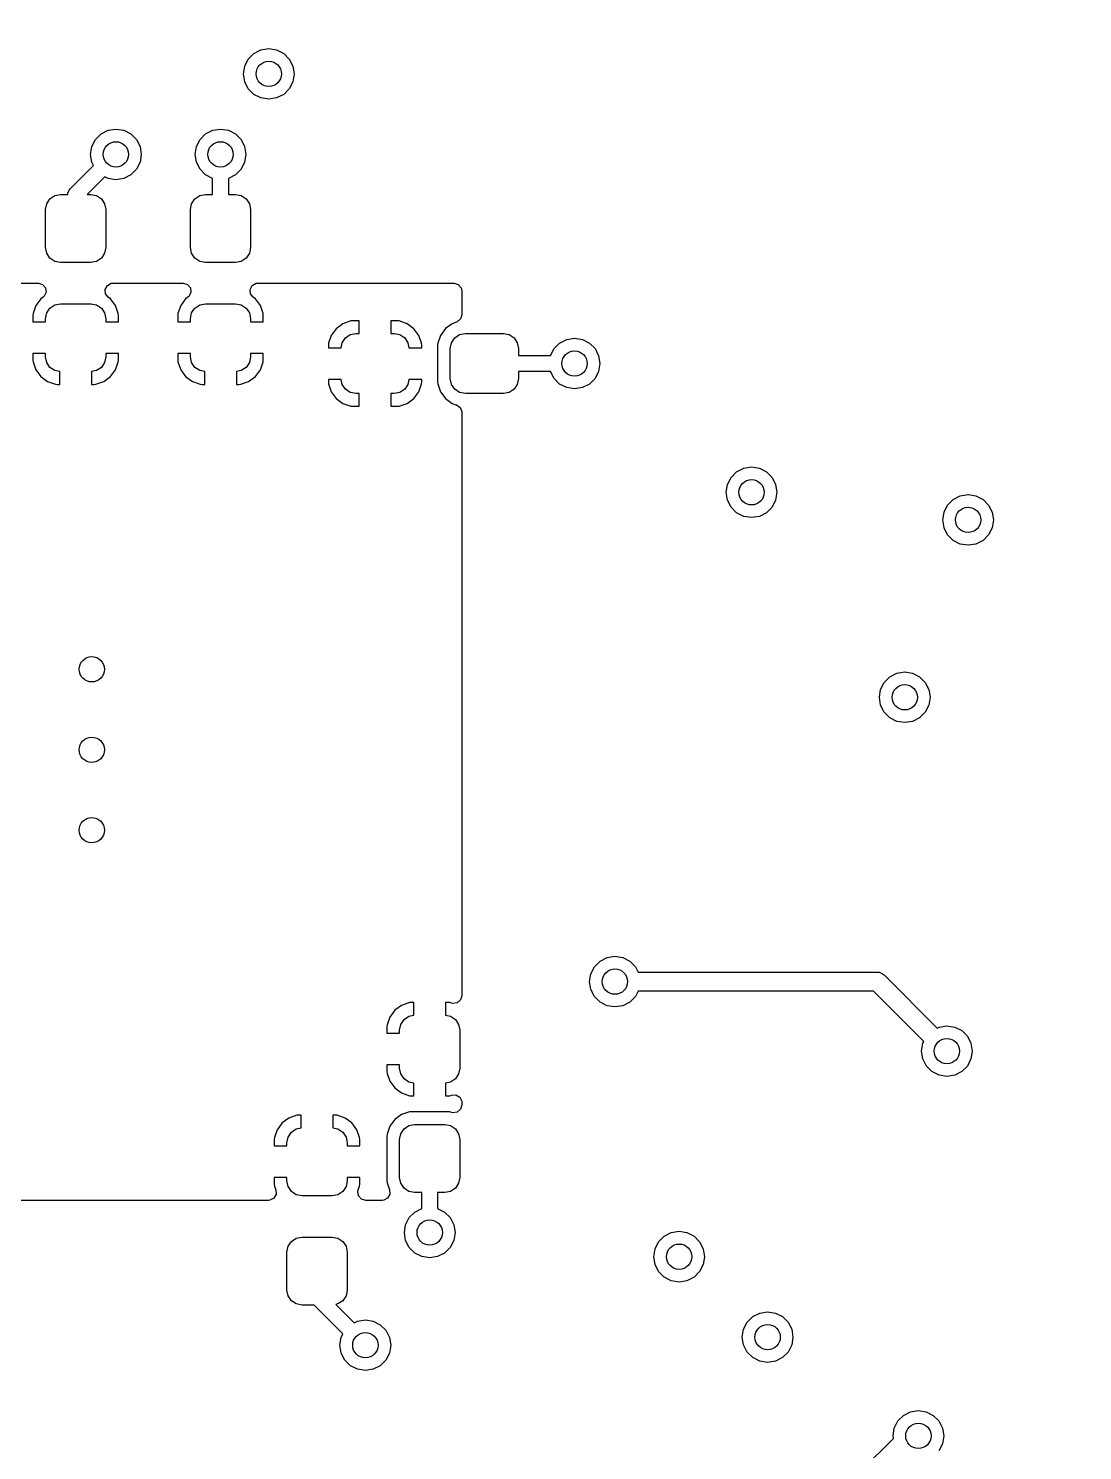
# Model space of a CAD drawing. Extents: x 116 to 183, y -110.2 to -37.6.
# Drawn here: x 149.37 to 166.01, y -82.69 to -60.24 of the extents above; entities that cross this region are included whole.
import ezdxf

# ---------------------------------------------------------------- set-up
doc = ezdxf.new("R2010")
doc.units = 0
doc.layers.add('BLACK', color=7, linetype='CONTINUOUS')

msp = doc.modelspace()

# ---------------------------------------------------------------- linework, layer by layer
at = {"layer": 'BLACK', "linetype": 'CONTINUOUS'}
for p, q in [((152.926886, -60.636393), (153.038393, -60.579577)), ((153.038393, -60.579577), (153.162, -60.56)), ((153.162, -60.56), (153.285607, -60.579577)), ((153.285607, -60.579577), (153.397114, -60.636393)), ((152.781577, -60.836393), (152.838393, -60.724886)), ((152.838393, -60.724886), (152.926886, -60.636393)), ((153.397114, -60.636393), (153.485607, -60.724886)), ((153.485607, -60.724886), (153.542423, -60.836393)), ((152.762, -60.96), (152.781577, -60.836393)), ((152.781577, -61.083607), (152.762, -60.96)), ((153.542423, -60.836393), (153.562, -60.96)), ((153.562, -60.96), (153.542423, -61.083607)), ((152.838393, -61.195114), (152.781577, -61.083607)), ((152.926886, -61.283607), (152.838393, -61.195114)), ((153.485607, -61.195114), (153.397114, -61.283607)), ((153.542423, -61.083607), (153.485607, -61.195114)), ((153.038393, -61.340423), (152.926886, -61.283607)), ((153.162, -61.36), (153.038393, -61.340423)), ((153.285607, -61.340423), (153.162, -61.36)), ((153.397114, -61.283607), (153.285607, -61.340423)), ((150.425393, -61.994886), (150.513886, -61.906393)), ((150.513886, -61.906393), (150.625393, -61.849577)), ((150.625393, -61.849577), (150.749, -61.83)), ((150.749, -61.83), (150.872607, -61.849577)), ((150.872607, -61.849577), (150.984114, -61.906393)), ((150.984114, -61.906393), (151.072607, -61.994886)), ((152.076393, -61.994886), (152.164886, -61.906393)), ((152.164886, -61.906393), (152.276393, -61.849577)), ((152.276393, -61.849577), (152.4, -61.83)), ((152.4, -61.83), (152.523607, -61.849577)), ((152.523607, -61.849577), (152.635114, -61.906393)), ((152.635114, -61.906393), (152.723607, -61.994886)), ((150.349, -62.23), (150.368577, -62.106393)), ((150.368577, -62.106393), (150.425393, -61.994886)), ((151.072607, -61.994886), (151.129423, -62.106393)), ((151.129423, -62.106393), (151.149, -62.23)), ((152, -62.23), (152.019577, -62.106393)), ((152.019577, -62.106393), (152.076393, -61.994886)), ((152.723607, -61.994886), (152.780423, -62.106393)), ((152.780423, -62.106393), (152.8, -62.23)), ((150.368577, -62.353607), (150.349, -62.23)), ((150.395593, -62.406629), (150.368577, -62.353607)), ((151.129423, -62.353607), (151.072607, -62.465114)), ((151.149, -62.23), (151.129423, -62.353607)), ((152.019577, -62.353607), (152, -62.23)), ((152.076393, -62.465114), (152.019577, -62.353607)), ((152.780423, -62.353607), (152.723607, -62.465114)), ((152.8, -62.23), (152.780423, -62.353607)), ((150.025612, -62.776612), (150.395593, -62.406629)), ((150.57237, -62.583406), (150.293776, -62.862)), ((150.625393, -62.610423), (150.57237, -62.583406)), ((150.749, -62.63), (150.625393, -62.610423)), ((150.872607, -62.610423), (150.749, -62.63)), ((150.984114, -62.553607), (150.872607, -62.610423)), ((151.072607, -62.465114), (150.984114, -62.553607)), ((152.164886, -62.553607), (152.076393, -62.465114)), ((152.275, -62.609713), (152.164886, -62.553607)), ((152.275, -62.862), (152.275, -62.609713)), ((152.635114, -62.553607), (152.525, -62.609713)), ((152.525, -62.609713), (152.525, -62.862)), ((152.723607, -62.465114), (152.635114, -62.553607)), ((149.989295, -62.862), (149.991402, -62.840614)), ((149.991402, -62.840614), (150.010066, -62.795554)), ((150.010066, -62.795554), (150.010071, -62.795548)), ((150.010071, -62.795548), (150.025612, -62.776612)), ((149.639, -63.0995), (149.657079, -63.008613)), ((149.657079, -63.008613), (149.708562, -62.931562)), ((149.708562, -62.931562), (149.785613, -62.880079)), ((149.785613, -62.880079), (149.8765, -62.862)), ((149.8765, -62.862), (149.989295, -62.862)), ((150.293776, -62.862), (150.3515, -62.862)), ((150.3515, -62.862), (150.442387, -62.880079)), ((150.442387, -62.880079), (150.519438, -62.931562)), ((150.519438, -62.931562), (150.570921, -63.008613)), ((150.570921, -63.008613), (150.589, -63.0995)), ((151.925, -63.0995), (151.943079, -63.008613)), ((151.943079, -63.008613), (151.994562, -62.931562)), ((151.994562, -62.931562), (152.071613, -62.880079)), ((152.071613, -62.880079), (152.1625, -62.862)), ((152.1625, -62.862), (152.275, -62.862)), ((152.525, -62.862), (152.6375, -62.862)), ((152.6375, -62.862), (152.728387, -62.880079)), ((152.728387, -62.880079), (152.805438, -62.931562)), ((152.805438, -62.931562), (152.856921, -63.008613)), ((152.856921, -63.008613), (152.875, -63.0995)), ((149.639, -63.6995), (149.639, -63.0995)), ((150.589, -63.0995), (150.589, -63.6995)), ((151.925, -63.6995), (151.925, -63.0995)), ((152.875, -63.0995), (152.875, -63.6995)), ((149.657079, -63.790387), (149.639, -63.6995)), ((150.589, -63.6995), (150.570921, -63.790387)), ((151.943079, -63.790387), (151.925, -63.6995)), ((152.875, -63.6995), (152.856921, -63.790387)), ((149.708562, -63.867438), (149.657079, -63.790387)), ((149.785613, -63.918921), (149.708562, -63.867438)), ((149.8765, -63.937), (149.785613, -63.918921)), ((150.3515, -63.937), (149.8765, -63.937)), ((150.442387, -63.918921), (150.3515, -63.937)), ((150.519438, -63.867438), (150.442387, -63.918921)), ((150.570921, -63.790387), (150.519438, -63.867438)), ((151.994562, -63.867438), (151.943079, -63.790387)), ((152.071613, -63.918921), (151.994562, -63.867438)), ((152.1625, -63.937), (152.071613, -63.918921)), ((152.6375, -63.937), (152.1625, -63.937)), ((152.728387, -63.918921), (152.6375, -63.937)), ((152.805438, -63.867438), (152.728387, -63.918921)), ((152.856921, -63.790387), (152.805438, -63.867438)), ((148.736146, -64.262), (149.525073, -64.262)), ((149.525073, -64.262), (149.592112, -64.281685)), ((149.592112, -64.281685), (149.637867, -64.334489)), ((149.647811, -64.403647), (149.618786, -64.467203)), ((149.637867, -64.334489), (149.647811, -64.403647)), ((150.581584, -64.360466), (150.614652, -64.298917)), ((150.587042, -64.430122), (150.581584, -64.360466)), ((150.614652, -64.298917), (150.675746, -64.265016)), ((150.675746, -64.265016), (150.702927, -64.262)), ((150.702927, -64.262), (151.811073, -64.262)), ((151.811073, -64.262), (151.878112, -64.281685)), ((151.878112, -64.281685), (151.923867, -64.334489)), ((151.933811, -64.403647), (151.904786, -64.467203)), ((151.923867, -64.334489), (151.933811, -64.403647)), ((152.867584, -64.360466), (152.900652, -64.298917)), ((152.873042, -64.430122), (152.867584, -64.360466)), ((152.900652, -64.298917), (152.961746, -64.265016)), ((152.961746, -64.265016), (152.988927, -64.262)), ((152.988927, -64.262), (156.086, -64.262)), ((156.086, -64.262), (156.153039, -64.281685)), ((156.153039, -64.281685), (156.198794, -64.334489)), ((156.198794, -64.334489), (156.21, -64.386)), ((156.21, -64.386), (156.21, -64.761548)), ((149.485329, -64.617762), (149.441772, -64.742237)), ((149.563646, -64.511646), (149.485329, -64.617762)), ((149.598707, -64.48577), (149.563646, -64.511646)), ((149.618786, -64.467203), (149.598707, -64.48577)), ((149.708562, -64.656562), (149.785613, -64.605079)), ((149.785613, -64.605079), (149.8765, -64.587)), ((149.8765, -64.587), (150.3515, -64.587)), ((150.3515, -64.587), (150.442387, -64.605079)), ((150.442387, -64.605079), (150.519438, -64.656562)), ((150.629293, -64.48577), (150.587042, -64.430122)), ((150.664353, -64.511646), (150.629293, -64.48577)), ((150.74267, -64.617762), (150.664353, -64.511646)), ((150.786227, -64.742237), (150.74267, -64.617762)), ((151.771329, -64.617762), (151.727772, -64.742237)), ((151.849646, -64.511646), (151.771329, -64.617762)), ((151.884707, -64.48577), (151.849646, -64.511646)), ((151.904786, -64.467203), (151.884707, -64.48577)), ((151.994562, -64.656562), (152.071613, -64.605079)), ((152.071613, -64.605079), (152.1625, -64.587)), ((152.1625, -64.587), (152.6375, -64.587)), ((152.6375, -64.587), (152.728387, -64.605079)), ((152.728387, -64.605079), (152.805438, -64.656562)), ((152.915293, -64.48577), (152.873042, -64.430122)), ((152.950353, -64.511646), (152.915293, -64.48577)), ((153.02867, -64.617762), (152.950353, -64.511646)), ((153.072227, -64.742237), (153.02867, -64.617762)), ((149.44177, -64.742249), (149.439, -64.771791)), ((149.439, -64.771791), (149.439, -64.8745)), ((149.441772, -64.742237), (149.44177, -64.742249)), ((149.639, -64.8245), (149.657079, -64.733613)), ((149.639, -64.8745), (149.639, -64.8245)), ((149.657079, -64.733613), (149.708562, -64.656562)), ((150.519438, -64.656562), (150.570921, -64.733613)), ((150.570921, -64.733613), (150.589, -64.8245)), ((150.589, -64.8245), (150.589, -64.8745)), ((150.786229, -64.742249), (150.786227, -64.742237)), ((150.789, -64.771791), (150.786229, -64.742249)), ((150.789, -64.8745), (150.789, -64.771791)), ((151.72777, -64.742249), (151.725, -64.771791)), ((151.725, -64.771791), (151.725, -64.8745)), ((151.727772, -64.742237), (151.72777, -64.742249)), ((151.925, -64.8245), (151.943079, -64.733613)), ((151.925, -64.8745), (151.925, -64.8245)), ((151.943079, -64.733613), (151.994562, -64.656562)), ((152.805438, -64.656562), (152.856921, -64.733613)), ((152.856921, -64.733613), (152.875, -64.8245)), ((152.875, -64.8245), (152.875, -64.8745)), ((153.072229, -64.742249), (153.072227, -64.742237)), ((153.075, -64.771791), (153.072229, -64.742249)), ((153.075, -64.8745), (153.075, -64.771791)), ((154.457237, -64.859772), (154.332762, -64.903329)), ((154.457249, -64.85977), (154.457237, -64.859772)), ((154.486792, -64.857), (154.457249, -64.85977)), ((154.5895, -64.857), (154.486792, -64.857)), ((154.5895, -65.057), (154.5895, -64.857)), ((155.192208, -64.857), (155.0895, -64.857)), ((155.0895, -64.857), (155.0895, -65.057)), ((155.22175, -64.85977), (155.192208, -64.857)), ((155.221762, -64.859772), (155.22175, -64.85977)), ((155.346237, -64.903329), (155.221762, -64.859772)), ((156.190315, -64.828587), (156.137511, -64.874342)), ((156.21, -64.761548), (156.190315, -64.828587)), ((149.439, -64.8745), (149.639, -64.8745)), ((150.589, -64.8745), (150.789, -64.8745)), ((151.725, -64.8745), (151.925, -64.8745)), ((152.875, -64.8745), (153.075, -64.8745)), ((154.148329, -65.087762), (154.104772, -65.212237)), ((154.226646, -64.981646), (154.148329, -65.087762)), ((154.332762, -64.903329), (154.226646, -64.981646)), ((154.371562, -65.126562), (154.448613, -65.075079)), ((154.448613, -65.075079), (154.5395, -65.057)), ((154.5395, -65.057), (154.5895, -65.057)), ((155.0895, -65.057), (155.1395, -65.057)), ((155.1395, -65.057), (155.230387, -65.075079)), ((155.230387, -65.075079), (155.307438, -65.126562)), ((155.452353, -64.981646), (155.346237, -64.903329)), ((155.53067, -65.087762), (155.452353, -64.981646)), ((155.574227, -65.212237), (155.53067, -65.087762)), ((155.872884, -65.087523), (155.829274, -65.21215)), ((155.951288, -64.981289), (155.872884, -65.087523)), ((155.951289, -64.981288), (155.951288, -64.981289)), ((156.057523, -64.902884), (155.951289, -64.981288)), ((156.057524, -64.902884), (156.057523, -64.902884)), ((156.126955, -64.878589), (156.057524, -64.902884)), ((156.096562, -65.126562), (156.173613, -65.075079)), ((156.137511, -64.874342), (156.126955, -64.878589)), ((156.173613, -65.075079), (156.2645, -65.057)), ((156.2645, -65.057), (156.8645, -65.057)), ((156.8645, -65.057), (156.955387, -65.075079)), ((156.955387, -65.075079), (157.032438, -65.126562)), ((154.10477, -65.212249), (154.102, -65.241791)), ((154.102, -65.241791), (154.102, -65.282)), ((154.102, -65.282), (154.304486, -65.282)), ((154.104772, -65.212237), (154.10477, -65.212249)), ((154.304486, -65.282), (154.320079, -65.203613)), ((154.320079, -65.203613), (154.371562, -65.126562)), ((155.307438, -65.126562), (155.358921, -65.203613)), ((155.358921, -65.203613), (155.374514, -65.282)), ((155.374514, -65.282), (155.577, -65.282)), ((155.574229, -65.212249), (155.574227, -65.212237)), ((155.577, -65.241791), (155.574229, -65.212249)), ((155.577, -65.282), (155.577, -65.241791)), ((155.829274, -65.21215), (155.8265, -65.241739)), ((155.8265, -65.241739), (155.8265, -65.82226)), ((156.027, -65.2945), (156.045079, -65.203613)), ((156.027, -65.7695), (156.027, -65.2945)), ((156.045079, -65.203613), (156.096562, -65.126562)), ((157.032438, -65.126562), (157.083921, -65.203613)), ((157.083921, -65.203613), (157.102, -65.2945)), ((157.102, -65.2945), (157.102, -65.407)), ((157.608287, -65.407), (157.664393, -65.296886)), ((157.664393, -65.296886), (157.752886, -65.208393)), ((157.752886, -65.208393), (157.864393, -65.151577)), ((157.864393, -65.151577), (157.988, -65.132)), ((157.988, -65.132), (158.111607, -65.151577)), ((158.111607, -65.151577), (158.223114, -65.208393)), ((158.223114, -65.208393), (158.311607, -65.296886)), ((158.311607, -65.296886), (158.368423, -65.408393)), ((149.639, -65.3745), (149.439, -65.3745)), ((149.439, -65.3745), (149.439, -65.477208)), ((149.439, -65.477208), (149.44177, -65.50675)), ((149.44177, -65.50675), (149.441772, -65.506762)), ((149.441772, -65.506762), (149.485329, -65.631237)), ((149.639, -65.4245), (149.639, -65.3745)), ((149.657079, -65.515387), (149.639, -65.4245)), ((149.708562, -65.592438), (149.657079, -65.515387)), ((150.570921, -65.515387), (150.519438, -65.592438)), ((150.589, -65.4245), (150.570921, -65.515387)), ((150.789, -65.3745), (150.589, -65.3745)), ((150.589, -65.3745), (150.589, -65.4245)), ((150.74267, -65.631237), (150.786227, -65.506762)), ((150.786227, -65.506762), (150.786229, -65.50675)), ((150.786229, -65.50675), (150.789, -65.477208)), ((150.789, -65.477208), (150.789, -65.3745)), ((151.925, -65.3745), (151.725, -65.3745)), ((151.725, -65.3745), (151.725, -65.477208)), ((151.725, -65.477208), (151.72777, -65.50675)), ((151.72777, -65.50675), (151.727772, -65.506762)), ((151.727772, -65.506762), (151.771329, -65.631237)), ((151.925, -65.4245), (151.925, -65.3745)), ((151.943079, -65.515387), (151.925, -65.4245)), ((151.994562, -65.592438), (151.943079, -65.515387)), ((152.856921, -65.515387), (152.805438, -65.592438)), ((152.875, -65.4245), (152.856921, -65.515387)), ((153.075, -65.3745), (152.875, -65.3745)), ((152.875, -65.3745), (152.875, -65.4245)), ((153.02867, -65.631237), (153.072227, -65.506762)), ((153.072227, -65.506762), (153.072229, -65.50675)), ((153.072229, -65.50675), (153.075, -65.477208)), ((153.075, -65.477208), (153.075, -65.3745)), ((157.102, -65.407), (157.608287, -65.407)), ((158.368423, -65.408393), (158.388, -65.532)), ((158.388, -65.532), (158.368423, -65.655607)), ((149.485329, -65.631237), (149.563646, -65.737353)), ((149.563646, -65.737353), (149.669762, -65.81567)), ((149.785613, -65.643921), (149.708562, -65.592438)), ((149.864, -65.659513), (149.785613, -65.643921)), ((149.864, -65.862), (149.864, -65.659513)), ((150.442387, -65.643921), (150.364, -65.659513)), ((150.364, -65.659513), (150.364, -65.862)), ((150.519438, -65.592438), (150.442387, -65.643921)), ((150.558237, -65.81567), (150.664353, -65.737353)), ((150.664353, -65.737353), (150.74267, -65.631237)), ((151.771329, -65.631237), (151.849646, -65.737353)), ((151.849646, -65.737353), (151.955762, -65.81567)), ((152.071613, -65.643921), (151.994562, -65.592438)), ((152.15, -65.659513), (152.071613, -65.643921)), ((152.15, -65.862), (152.15, -65.659513)), ((152.728387, -65.643921), (152.65, -65.659513)), ((152.65, -65.659513), (152.65, -65.862)), ((152.805438, -65.592438), (152.728387, -65.643921)), ((152.844237, -65.81567), (152.950353, -65.737353)), ((152.950353, -65.737353), (153.02867, -65.631237)), ((157.608287, -65.657), (157.102, -65.657)), ((157.102, -65.657), (157.102, -65.7695)), ((157.664393, -65.767114), (157.608287, -65.657)), ((157.752886, -65.855607), (157.664393, -65.767114)), ((158.311607, -65.767114), (158.223114, -65.855607)), ((158.368423, -65.655607), (158.311607, -65.767114)), ((149.669762, -65.81567), (149.794237, -65.859227)), ((149.794237, -65.859227), (149.794249, -65.859229)), ((149.794249, -65.859229), (149.823792, -65.862)), ((149.823792, -65.862), (149.864, -65.862)), ((150.364, -65.862), (150.404208, -65.862)), ((150.404208, -65.862), (150.43375, -65.859229)), ((150.43375, -65.859229), (150.433762, -65.859227)), ((150.433762, -65.859227), (150.558237, -65.81567)), ((151.955762, -65.81567), (152.080237, -65.859227)), ((152.080237, -65.859227), (152.080249, -65.859229)), ((152.080249, -65.859229), (152.109792, -65.862)), ((152.109792, -65.862), (152.15, -65.862)), ((152.65, -65.862), (152.690208, -65.862)), ((152.690208, -65.862), (152.71975, -65.859229)), ((152.71975, -65.859229), (152.719762, -65.859227)), ((152.719762, -65.859227), (152.825553, -65.822208)), ((152.825553, -65.822208), (152.844237, -65.81567)), ((154.304486, -65.782), (154.102, -65.782)), ((154.102, -65.782), (154.102, -65.822208)), ((154.102, -65.822208), (154.10477, -65.85175)), ((154.10477, -65.85175), (154.104772, -65.851762)), ((154.104772, -65.851762), (154.148329, -65.976237)), ((154.148329, -65.976237), (154.226646, -66.082353)), ((154.320079, -65.860387), (154.304486, -65.782)), ((154.371562, -65.937438), (154.320079, -65.860387)), ((154.448613, -65.988921), (154.371562, -65.937438)), ((154.5395, -66.007), (154.448613, -65.988921)), ((155.230387, -65.988921), (155.1395, -66.007)), ((155.307438, -65.937438), (155.230387, -65.988921)), ((155.358921, -65.860387), (155.307438, -65.937438)), ((155.374514, -65.782), (155.358921, -65.860387)), ((155.577, -65.782), (155.374514, -65.782)), ((155.452353, -66.082353), (155.53067, -65.976237)), ((155.53067, -65.976237), (155.574227, -65.851762)), ((155.574227, -65.851762), (155.574229, -65.85175)), ((155.574229, -65.85175), (155.577, -65.822208)), ((155.577, -65.822208), (155.577, -65.782)), ((155.8265, -65.82226), (155.829274, -65.851849)), ((155.829274, -65.851849), (155.872884, -65.976476)), ((155.872884, -65.976476), (155.92519, -66.047348)), ((156.045079, -65.860387), (156.027, -65.7695)), ((156.096562, -65.937438), (156.045079, -65.860387)), ((156.173613, -65.988921), (156.096562, -65.937438)), ((156.2645, -66.007), (156.173613, -65.988921)), ((156.955387, -65.988921), (156.8645, -66.007)), ((157.032438, -65.937438), (156.955387, -65.988921)), ((157.083921, -65.860387), (157.032438, -65.937438)), ((157.102, -65.7695), (157.083921, -65.860387)), ((157.864393, -65.912423), (157.752886, -65.855607)), ((157.988, -65.932), (157.864393, -65.912423)), ((158.111607, -65.912423), (157.988, -65.932)), ((158.223114, -65.855607), (158.111607, -65.912423)), ((154.226646, -66.082353), (154.332762, -66.16067)), ((154.332762, -66.16067), (154.457237, -66.204227)), ((154.457237, -66.204227), (154.457249, -66.204229)), ((154.457249, -66.204229), (154.486792, -66.207)), ((154.486792, -66.207), (154.5895, -66.207)), ((154.5895, -66.007), (154.5395, -66.007)), ((154.5895, -66.207), (154.5895, -66.007)), ((155.1395, -66.007), (155.0895, -66.007)), ((155.0895, -66.007), (155.0895, -66.207)), ((155.0895, -66.207), (155.192208, -66.207)), ((155.192208, -66.207), (155.22175, -66.204229)), ((155.22175, -66.204229), (155.221762, -66.204227)), ((155.221762, -66.204227), (155.346237, -66.16067)), ((155.346237, -66.16067), (155.452353, -66.082353)), ((155.92519, -66.047348), (155.951289, -66.082711)), ((155.951289, -66.082711), (156.057525, -66.161116)), ((156.057525, -66.161116), (156.115624, -66.181446)), ((156.115624, -66.181446), (156.126955, -66.185411)), ((156.126955, -66.185411), (156.183731, -66.226132)), ((156.8645, -66.007), (156.2645, -66.007)), ((156.183731, -66.226132), (156.209478, -66.291085)), ((156.209478, -66.291085), (156.21, -66.302452)), ((156.21, -66.302452), (156.21, -75.509878)), ((160.401577, -67.440393), (160.458393, -67.328886)), ((160.458393, -67.328886), (160.546886, -67.240393)), ((160.546886, -67.240393), (160.658393, -67.183577)), ((160.658393, -67.183577), (160.782, -67.164)), ((160.782, -67.164), (160.905607, -67.183577)), ((160.905607, -67.183577), (161.017114, -67.240393)), ((161.017114, -67.240393), (161.105607, -67.328886)), ((161.105607, -67.328886), (161.162423, -67.440393)), ((160.382, -67.564), (160.401577, -67.440393)), ((160.401577, -67.687607), (160.382, -67.564)), ((161.162423, -67.440393), (161.182, -67.564)), ((161.182, -67.564), (161.162423, -67.687607)), ((160.458393, -67.799114), (160.401577, -67.687607)), ((161.162423, -67.687607), (161.105607, -67.799114)), ((163.819577, -67.876393), (163.876393, -67.764886)), ((163.876393, -67.764886), (163.964886, -67.676393)), ((163.964886, -67.676393), (164.076393, -67.619577)), ((164.076393, -67.619577), (164.2, -67.6)), ((164.2, -67.6), (164.323607, -67.619577)), ((164.323607, -67.619577), (164.435114, -67.676393)), ((164.435114, -67.676393), (164.523607, -67.764886)), ((164.523607, -67.764886), (164.580423, -67.876393)), ((160.546886, -67.887607), (160.458393, -67.799114)), ((160.658393, -67.944423), (160.546886, -67.887607)), ((160.782, -67.964), (160.658393, -67.944423)), ((160.905607, -67.944423), (160.782, -67.964)), ((161.017114, -67.887607), (160.905607, -67.944423)), ((161.105607, -67.799114), (161.017114, -67.887607)), ((163.8, -68), (163.819577, -67.876393)), ((163.819577, -68.123607), (163.8, -68)), ((164.580423, -67.876393), (164.6, -68)), ((164.6, -68), (164.580423, -68.123607)), ((163.876393, -68.235114), (163.819577, -68.123607)), ((163.964886, -68.323607), (163.876393, -68.235114)), ((164.523607, -68.235114), (164.435114, -68.323607)), ((164.580423, -68.123607), (164.523607, -68.235114)), ((164.076393, -68.380423), (163.964886, -68.323607)), ((164.2, -68.4), (164.076393, -68.380423)), ((164.323607, -68.380423), (164.2, -68.4)), ((164.435114, -68.323607), (164.323607, -68.380423)), ((162.876393, -70.564886), (162.964886, -70.476393)), ((162.964886, -70.476393), (163.076393, -70.419577)), ((163.076393, -70.419577), (163.2, -70.4)), ((163.2, -70.4), (163.323607, -70.419577)), ((163.323607, -70.419577), (163.435114, -70.476393)), ((163.435114, -70.476393), (163.523607, -70.564886)), ((162.8, -70.8), (162.819577, -70.676393)), ((162.819577, -70.676393), (162.876393, -70.564886)), ((163.523607, -70.564886), (163.580423, -70.676393)), ((163.580423, -70.676393), (163.6, -70.8)), ((162.819577, -70.923607), (162.8, -70.8)), ((162.876393, -71.035114), (162.819577, -70.923607)), ((163.580423, -70.923607), (163.523607, -71.035114)), ((163.6, -70.8), (163.580423, -70.923607)), ((162.964886, -71.123607), (162.876393, -71.035114)), ((163.076393, -71.180423), (162.964886, -71.123607)), ((163.435114, -71.123607), (163.323607, -71.180423)), ((163.523607, -71.035114), (163.435114, -71.123607)), ((163.2, -71.2), (163.076393, -71.180423)), ((163.323607, -71.180423), (163.2, -71.2)), ((158.301716, -75.05264), (158.390209, -74.964147)), ((158.390209, -74.964147), (158.501716, -74.907331)), ((158.501716, -74.907331), (158.625323, -74.887754)), ((158.625323, -74.887754), (158.74893, -74.907331)), ((158.74893, -74.907331), (158.860437, -74.964147)), ((158.860437, -74.964147), (158.94893, -75.05264)), ((158.225323, -75.287754), (158.2449, -75.164147)), ((158.2449, -75.164147), (158.301716, -75.05264)), ((158.94893, -75.05264), (158.992298, -75.137754)), ((158.992298, -75.137754), (162.767754, -75.137754)), ((162.767754, -75.137754), (162.797018, -75.140636)), ((162.797018, -75.140636), (162.819415, -75.149913)), ((162.819415, -75.149913), (162.851089, -75.163033)), ((162.851089, -75.163033), (162.87382, -75.181688)), ((162.87382, -75.181688), (163.711791, -76.019659)), ((158.2449, -75.411361), (158.225323, -75.287754)), ((158.301716, -75.522868), (158.2449, -75.411361)), ((155.382237, -75.618772), (155.257762, -75.662329)), ((155.382249, -75.61877), (155.382237, -75.618772)), ((155.411792, -75.616), (155.382249, -75.61877)), ((155.452, -75.616), (155.411792, -75.616)), ((155.452, -75.818486), (155.452, -75.616)), ((155.992208, -75.616), (155.952, -75.616)), ((155.952, -75.616), (155.952, -75.818486)), ((156.02175, -75.61877), (155.992208, -75.616)), ((156.021764, -75.618773), (156.02175, -75.61877)), ((156.045048, -75.62692), (156.021764, -75.618773)), ((156.068353, -75.632616), (156.045048, -75.62692)), ((156.137511, -75.622672), (156.068353, -75.632616)), ((156.190315, -75.576917), (156.137511, -75.622672)), ((156.21, -75.509878), (156.190315, -75.576917)), ((158.390209, -75.611361), (158.301716, -75.522868)), ((158.501716, -75.668177), (158.390209, -75.611361)), ((158.860437, -75.611361), (158.74893, -75.668177)), ((158.94893, -75.522868), (158.860437, -75.611361)), ((158.992298, -75.437754), (158.94893, -75.522868)), ((162.705622, -75.437754), (158.992298, -75.437754)), ((163.499659, -76.231791), (162.705622, -75.437754)), ((155.073329, -75.846762), (155.029772, -75.971237)), ((155.151646, -75.740646), (155.073329, -75.846762)), ((155.257762, -75.662329), (155.151646, -75.740646)), ((155.296562, -75.885562), (155.373613, -75.834079)), ((155.373613, -75.834079), (155.452, -75.818486)), ((155.952, -75.818486), (156.030387, -75.834079)), ((156.030387, -75.834079), (156.107438, -75.885562)), ((158.625323, -75.687754), (158.501716, -75.668177)), ((158.74893, -75.668177), (158.625323, -75.687754)), ((155.02977, -75.971249), (155.027, -76.000791)), ((155.027, -76.000791), (155.027, -76.1035)), ((155.029772, -75.971237), (155.02977, -75.971249)), ((155.227, -76.0535), (155.245079, -75.962613)), ((155.227, -76.1035), (155.227, -76.0535)), ((155.245079, -75.962613), (155.296562, -75.885562)), ((156.107438, -75.885562), (156.158921, -75.962613)), ((156.158921, -75.962613), (156.177, -76.0535)), ((156.177, -76.0535), (156.177, -76.6535)), ((163.711791, -76.019659), (163.741393, -76.004577)), ((163.741393, -76.004577), (163.865, -75.985)), ((163.865, -75.985), (163.988607, -76.004577)), ((163.988607, -76.004577), (164.100114, -76.061393)), ((164.100114, -76.061393), (164.188607, -76.149886)), ((155.027, -76.1035), (155.227, -76.1035)), ((163.465, -76.385), (163.484577, -76.261393)), ((163.484577, -76.261393), (163.499659, -76.231791)), ((164.188607, -76.149886), (164.245423, -76.261393)), ((164.245423, -76.261393), (164.265, -76.385)), ((163.484577, -76.508607), (163.465, -76.385)), ((163.541393, -76.620114), (163.484577, -76.508607)), ((164.245423, -76.508607), (164.188607, -76.620114)), ((164.265, -76.385), (164.245423, -76.508607)), ((155.227, -76.6035), (155.027, -76.6035)), ((155.027, -76.6035), (155.027, -76.706208)), ((155.027, -76.706208), (155.02977, -76.73575)), ((155.02977, -76.73575), (155.029772, -76.735762)), ((155.029772, -76.735762), (155.073329, -76.860237)), ((155.227, -76.6535), (155.227, -76.6035)), ((155.245079, -76.744387), (155.227, -76.6535)), ((155.296562, -76.821438), (155.245079, -76.744387)), ((156.158921, -76.744387), (156.107438, -76.821438)), ((156.177, -76.6535), (156.158921, -76.744387)), ((163.629886, -76.708607), (163.541393, -76.620114)), ((163.741393, -76.765423), (163.629886, -76.708607)), ((163.865, -76.785), (163.741393, -76.765423)), ((163.988607, -76.765423), (163.865, -76.785)), ((164.100114, -76.708607), (163.988607, -76.765423)), ((164.188607, -76.620114), (164.100114, -76.708607)), ((155.073329, -76.860237), (155.151646, -76.966353)), ((155.151646, -76.966353), (155.257762, -77.04467)), ((155.373613, -76.872921), (155.296562, -76.821438)), ((155.452, -76.888513), (155.373613, -76.872921)), ((155.452, -77.091), (155.452, -76.888513)), ((156.030387, -76.872921), (155.952, -76.888513)), ((155.952, -76.888513), (155.952, -77.091)), ((156.107438, -76.821438), (156.030387, -76.872921)), ((155.257762, -77.04467), (155.382237, -77.088227)), ((155.382237, -77.088227), (155.382249, -77.088229)), ((155.382249, -77.088229), (155.411792, -77.091)), ((155.411792, -77.091), (155.452, -77.091)), ((155.952, -77.091), (155.992208, -77.091)), ((155.992208, -77.091), (156.02175, -77.088229)), ((156.02175, -77.088229), (156.021759, -77.088227)), ((156.021759, -77.088227), (156.045044, -77.08008)), ((156.045044, -77.08008), (156.114823, -77.076517)), ((156.114823, -77.076517), (156.175451, -77.111246)), ((156.175451, -77.111246), (156.207678, -77.173239)), ((156.207678, -77.173239), (156.21, -77.197121)), ((156.21, -77.197121), (156.21, -77.23435)), ((153.479762, -77.440329), (153.373646, -77.518646)), ((153.604237, -77.396772), (153.479762, -77.440329)), ((153.604249, -77.39677), (153.604237, -77.396772)), ((153.633792, -77.394), (153.604249, -77.39677)), ((153.674, -77.394), (153.633792, -77.394)), ((153.674, -77.596486), (153.674, -77.394)), ((154.214208, -77.394), (154.174, -77.394)), ((154.174, -77.394), (154.174, -77.596486)), ((154.24375, -77.39677), (154.214208, -77.394)), ((154.243762, -77.396772), (154.24375, -77.39677)), ((154.368237, -77.440329), (154.243762, -77.396772)), ((154.474353, -77.518646), (154.368237, -77.440329)), ((155.257523, -77.386884), (155.151289, -77.465288)), ((155.38215, -77.343274), (155.257523, -77.386884)), ((155.41174, -77.3405), (155.38215, -77.343274)), ((155.411744, -77.3405), (155.41174, -77.3405)), ((155.992256, -77.3405), (155.411744, -77.3405)), ((155.99226, -77.3405), (155.992256, -77.3405)), ((156.021849, -77.343274), (155.99226, -77.3405)), ((156.045044, -77.351391), (156.021848, -77.343274)), ((156.021848, -77.343274), (156.021849, -77.343274)), ((156.068353, -77.357088), (156.045044, -77.351391)), ((156.137511, -77.347144), (156.068353, -77.357088)), ((156.190315, -77.301389), (156.137511, -77.347144)), ((156.21, -77.23435), (156.190315, -77.301389)), ((153.295329, -77.624762), (153.251772, -77.749237)), ((153.373646, -77.518646), (153.295329, -77.624762)), ((153.467079, -77.740613), (153.518562, -77.663562)), ((153.518562, -77.663562), (153.595613, -77.612079)), ((153.595613, -77.612079), (153.674, -77.596486)), ((154.174, -77.596486), (154.252387, -77.612079)), ((154.252387, -77.612079), (154.329438, -77.663562)), ((154.329438, -77.663562), (154.380921, -77.740613)), ((154.55267, -77.624762), (154.474353, -77.518646)), ((154.596227, -77.749237), (154.55267, -77.624762)), ((155.072884, -77.571523), (155.029274, -77.69615)), ((155.151288, -77.465289), (155.072884, -77.571523)), ((155.151289, -77.465288), (155.151288, -77.465289)), ((155.245079, -77.687613), (155.296562, -77.610562)), ((155.296562, -77.610562), (155.373613, -77.559079)), ((155.373613, -77.559079), (155.4645, -77.541)), ((155.4645, -77.541), (155.9395, -77.541)), ((155.9395, -77.541), (156.030387, -77.559079)), ((156.030387, -77.559079), (156.107438, -77.610562)), ((156.107438, -77.610562), (156.158921, -77.687613)), ((153.25177, -77.749249), (153.249, -77.778791)), ((153.249, -77.778791), (153.249, -77.8815)), ((153.249, -77.8815), (153.449, -77.8815)), ((153.251772, -77.749237), (153.25177, -77.749249)), ((153.449, -77.8315), (153.467079, -77.740613)), ((153.449, -77.8815), (153.449, -77.8315)), ((154.380921, -77.740613), (154.399, -77.8315)), ((154.399, -77.8315), (154.399, -77.8815)), ((154.399, -77.8815), (154.599, -77.8815)), ((154.596229, -77.749249), (154.596227, -77.749237)), ((154.599, -77.778791), (154.596229, -77.749249)), ((154.599, -77.8815), (154.599, -77.778791)), ((155.029274, -77.69615), (155.0265, -77.725739)), ((155.0265, -77.725739), (155.0265, -78.43126)), ((155.227, -77.7785), (155.245079, -77.687613)), ((155.227, -78.3785), (155.227, -77.7785)), ((156.158921, -77.687613), (156.177, -77.7785)), ((156.177, -77.7785), (156.177, -78.3785)), ((153.449, -78.3815), (153.249, -78.3815)), ((153.249, -78.3815), (153.249, -78.484208)), ((153.249, -78.484208), (153.25177, -78.51375)), ((153.25177, -78.51375), (153.251772, -78.513759)), ((153.251772, -78.513759), (153.273217, -78.575044)), ((153.449, -78.4315), (153.449, -78.3815)), ((153.467079, -78.522387), (153.449, -78.4315)), ((153.518562, -78.599438), (153.467079, -78.522387)), ((154.380921, -78.522387), (154.329438, -78.599438)), ((154.399, -78.4315), (154.380921, -78.522387)), ((154.599, -78.3815), (154.399, -78.3815)), ((154.399, -78.3815), (154.399, -78.4315)), ((154.574783, -78.575044), (154.596227, -78.513759)), ((154.596227, -78.513759), (154.596229, -78.51375)), ((154.596229, -78.51375), (154.599, -78.484208)), ((154.599, -78.484208), (154.599, -78.3815)), ((155.0265, -78.43126), (155.029274, -78.460849)), ((155.029274, -78.460849), (155.029274, -78.460851)), ((155.029274, -78.460851), (155.069234, -78.575045)), ((155.245079, -78.469387), (155.227, -78.3785)), ((155.296562, -78.546438), (155.245079, -78.469387)), ((155.373613, -78.597921), (155.296562, -78.546438)), ((156.107438, -78.546438), (156.030387, -78.597921)), ((156.158921, -78.469387), (156.107438, -78.546438)), ((156.177, -78.3785), (156.158921, -78.469387)), ((153.156176, -78.74), (144.911362, -78.74)), ((153.180058, -78.737678), (153.156176, -78.74)), ((153.242051, -78.705451), (153.180058, -78.737678)), ((153.27678, -78.644823), (153.242051, -78.705451)), ((153.273217, -78.575044), (153.27678, -78.644823)), ((153.595613, -78.650921), (153.518562, -78.599438)), ((153.6865, -78.669), (153.595613, -78.650921)), ((154.1615, -78.669), (153.6865, -78.669)), ((154.252387, -78.650921), (154.1615, -78.669)), ((154.329438, -78.599438), (154.252387, -78.650921)), ((154.569086, -78.598353), (154.574783, -78.575044)), ((154.57903, -78.667511), (154.569086, -78.598353)), ((154.624785, -78.720315), (154.57903, -78.667511)), ((154.691824, -78.74), (154.624785, -78.720315)), ((154.952193, -78.74), (154.691824, -78.74)), ((154.976075, -78.737678), (154.952193, -78.74)), ((155.038068, -78.705451), (154.976075, -78.737678)), ((155.072797, -78.644823), (155.038068, -78.705451)), ((155.069234, -78.575045), (155.072797, -78.644823)), ((155.4645, -78.616), (155.373613, -78.597921)), ((155.577, -78.616), (155.4645, -78.616)), ((155.577, -78.868286), (155.577, -78.616)), ((155.9395, -78.616), (155.827, -78.616)), ((155.827, -78.616), (155.827, -78.868286)), ((156.030387, -78.597921), (155.9395, -78.616)), ((155.378393, -79.012886), (155.466886, -78.924393)), ((155.466886, -78.924393), (155.577, -78.868286)), ((155.827, -78.868286), (155.937114, -78.924393)), ((155.937114, -78.924393), (156.025607, -79.012886)), ((155.302, -79.248), (155.321577, -79.124393)), ((155.321577, -79.124393), (155.378393, -79.012886)), ((156.025607, -79.012886), (156.082423, -79.124393)), ((156.082423, -79.124393), (156.102, -79.248)), ((159.515393, -79.248577), (159.639, -79.229)), ((159.639, -79.229), (159.762607, -79.248577)), ((153.467079, -79.465613), (153.518562, -79.388562)), ((153.518562, -79.388562), (153.595613, -79.337079)), ((153.595613, -79.337079), (153.6865, -79.319)), ((153.6865, -79.319), (154.1615, -79.319)), ((154.1615, -79.319), (154.252387, -79.337079)), ((154.252387, -79.337079), (154.329438, -79.388562)), ((154.329438, -79.388562), (154.380921, -79.465613)), ((155.321577, -79.371607), (155.302, -79.248)), ((155.378393, -79.483114), (155.321577, -79.371607)), ((156.082423, -79.371607), (156.025607, -79.483114)), ((156.102, -79.248), (156.082423, -79.371607)), ((159.258577, -79.505393), (159.315393, -79.393886)), ((159.315393, -79.393886), (159.403886, -79.305393)), ((159.403886, -79.305393), (159.515393, -79.248577)), ((159.762607, -79.248577), (159.874114, -79.305393)), ((159.874114, -79.305393), (159.962607, -79.393886)), ((159.962607, -79.393886), (160.019423, -79.505393)), ((153.449, -79.5565), (153.467079, -79.465613)), ((153.449, -80.1565), (153.449, -79.5565)), ((154.380921, -79.465613), (154.399, -79.5565)), ((154.399, -79.5565), (154.399, -80.1565)), ((155.466886, -79.571607), (155.378393, -79.483114)), ((155.578393, -79.628423), (155.466886, -79.571607)), ((155.702, -79.648), (155.578393, -79.628423)), ((155.825607, -79.628423), (155.702, -79.648)), ((155.937114, -79.571607), (155.825607, -79.628423)), ((156.025607, -79.483114), (155.937114, -79.571607)), ((159.239, -79.629), (159.258577, -79.505393)), ((159.258577, -79.752607), (159.239, -79.629)), ((160.019423, -79.505393), (160.039, -79.629)), ((160.039, -79.629), (160.019423, -79.752607)), ((159.315393, -79.864114), (159.258577, -79.752607)), ((159.403886, -79.952607), (159.315393, -79.864114)), ((159.962607, -79.864114), (159.874114, -79.952607)), ((160.019423, -79.752607), (159.962607, -79.864114)), ((159.515393, -80.009423), (159.403886, -79.952607)), ((159.639, -80.029), (159.515393, -80.009423)), ((159.762607, -80.009423), (159.639, -80.029)), ((159.874114, -79.952607), (159.762607, -80.009423)), ((153.467079, -80.247387), (153.449, -80.1565)), ((153.518562, -80.324438), (153.467079, -80.247387)), ((153.595613, -80.375921), (153.518562, -80.324438)), ((154.329438, -80.324438), (154.252387, -80.375921)), ((154.380921, -80.247387), (154.329438, -80.324438)), ((154.399, -80.1565), (154.380921, -80.247387)), ((153.6865, -80.394), (153.595613, -80.375921)), ((153.877224, -80.394), (153.6865, -80.394)), ((154.332593, -80.84937), (153.877224, -80.394)), ((154.252387, -80.375921), (154.219282, -80.382506)), ((154.219282, -80.382506), (154.50937, -80.672593)), ((160.712393, -80.663886), (160.800886, -80.575393)), ((160.800886, -80.575393), (160.912393, -80.518577)), ((160.912393, -80.518577), (161.036, -80.499)), ((161.036, -80.499), (161.159607, -80.518577)), ((161.159607, -80.518577), (161.271114, -80.575393)), ((161.271114, -80.575393), (161.359607, -80.663886)), ((154.50937, -80.672593), (154.562393, -80.645577)), ((154.562393, -80.645577), (154.686, -80.626)), ((154.686, -80.626), (154.809607, -80.645577)), ((154.809607, -80.645577), (154.921114, -80.702393)), ((154.921114, -80.702393), (155.009607, -80.790886)), ((155.009607, -80.790886), (155.066423, -80.902393)), ((160.636, -80.899), (160.655577, -80.775393)), ((160.655577, -80.775393), (160.712393, -80.663886)), ((161.359607, -80.663886), (161.416423, -80.775393)), ((161.416423, -80.775393), (161.436, -80.899)), ((154.286, -81.026), (154.305577, -80.902393)), ((154.305577, -81.149607), (154.286, -81.026)), ((154.305577, -80.902393), (154.332593, -80.84937)), ((155.066423, -80.902393), (155.086, -81.026)), ((155.086, -81.026), (155.066423, -81.149607)), ((160.655577, -81.022607), (160.636, -80.899)), ((160.712393, -81.134114), (160.655577, -81.022607)), ((161.416423, -81.022607), (161.359607, -81.134114)), ((161.436, -80.899), (161.416423, -81.022607)), ((154.362393, -81.261114), (154.305577, -81.149607)), ((155.066423, -81.149607), (155.009607, -81.261114)), ((160.800886, -81.222607), (160.712393, -81.134114)), ((160.912393, -81.279423), (160.800886, -81.222607)), ((161.271114, -81.222607), (161.159607, -81.279423)), ((161.359607, -81.134114), (161.271114, -81.222607)), ((154.450886, -81.349607), (154.362393, -81.261114)), ((154.562393, -81.406423), (154.450886, -81.349607)), ((154.686, -81.426), (154.562393, -81.406423)), ((154.809607, -81.406423), (154.686, -81.426)), ((154.921114, -81.349607), (154.809607, -81.406423)), ((155.009607, -81.261114), (154.921114, -81.349607)), ((161.036, -81.299), (160.912393, -81.279423)), ((161.159607, -81.279423), (161.036, -81.299)), ((163.091434, -82.221845), (163.179927, -82.133352)), ((163.179927, -82.133352), (163.291434, -82.076536)), ((163.291434, -82.076536), (163.415041, -82.056959)), ((163.415041, -82.056959), (163.538648, -82.076536)), ((163.538648, -82.076536), (163.650155, -82.133352)), ((163.650155, -82.133352), (163.738648, -82.221845)), ((163.015041, -82.456959), (163.034618, -82.333352)), ((163.034618, -82.333352), (163.091434, -82.221845)), ((163.738648, -82.221845), (163.795464, -82.333352)), ((163.795464, -82.333352), (163.815041, -82.456959)), ((162.518446, -83), (163.021391, -82.497055)), ((163.021391, -82.497055), (163.015041, -82.456959)), ((163.795464, -82.580566), (163.738648, -82.692073)), ((163.815041, -82.456959), (163.795464, -82.580566))]:
    msp.add_line(p, q, dxfattribs=at)
at = {"layer": 'BLACK'}
for centre in [(153.162, -60.96), (150.749, -62.23), (152.4, -62.23), (157.988, -65.532), (160.782, -67.564), (164.2, -68), (150.368, -70.358), (163.2, -70.8), (150.368, -71.628), (150.368, -72.898), (158.625323, -75.287754), (163.865, -76.385), (155.702, -79.248), (159.639, -79.629), (161.036, -80.899), (154.686, -81.026), (163.415041, -82.456959)]:
    msp.add_circle(centre, 0.2, dxfattribs=at)
msp.add_arc((149.450502, -71.074296), 33.5, 0, 180, dxfattribs=at)

doc.saveas('drawing.dxf')
